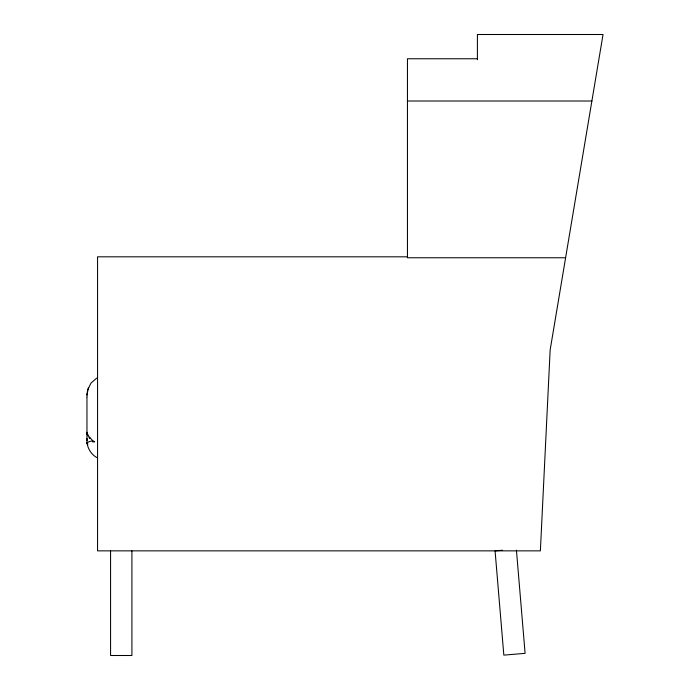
<?xml version="1.0" encoding="UTF-8"?>
<svg xmlns="http://www.w3.org/2000/svg" width="690" height="690" viewBox="0 0 690 690"><rect width="100%" height="100%" fill="white"/><g stroke="black" fill="none" stroke-linecap="round" stroke-linejoin="round"><path stroke-width="1.03" d="M87.621 389.876L86.957 395.008L88.441 387.538M86.957 396.957L87.121 394.413M87.613 389.988L90.985 383.114L96.712 378.086M502.518 550.232L495.075 550.861L503.829 655.129L525.099 653.344L516.431 550.137M477.402 58.762L407.445 58.762L407.445 257.767L565.61 257.767M407.445 101.016L591.891 101.016M407.445 256.818L97.557 256.818L97.557 550.861L540.374 550.861L550.154 349.925L603.043 34.5L477.402 34.5L477.402 59.737M96.712 457.53C91.529 454.538 87.906 449.095 87.121 443.161M86.957 439.401L87.121 440.255L86.957 438.452M87.121 442.756L87.621 445.257L87.621 442.756M87.078 440.03L87.113 439.659M86.957 432.225L87.121 434.614L87.121 433.346L87.621 435.657L87.621 434.226L89.571 438.495L89.571 436.96A19.536 17.19 0 0 0 94.59 441.997L94.59 441.488L92.676 441.98L92.676 440.815A20.001 3.562 0 0 0 86.966 443.316L86.957 397.259M131.919 550.861L131.919 655.5L110.572 655.5L110.572 550.861"/></g></svg>
